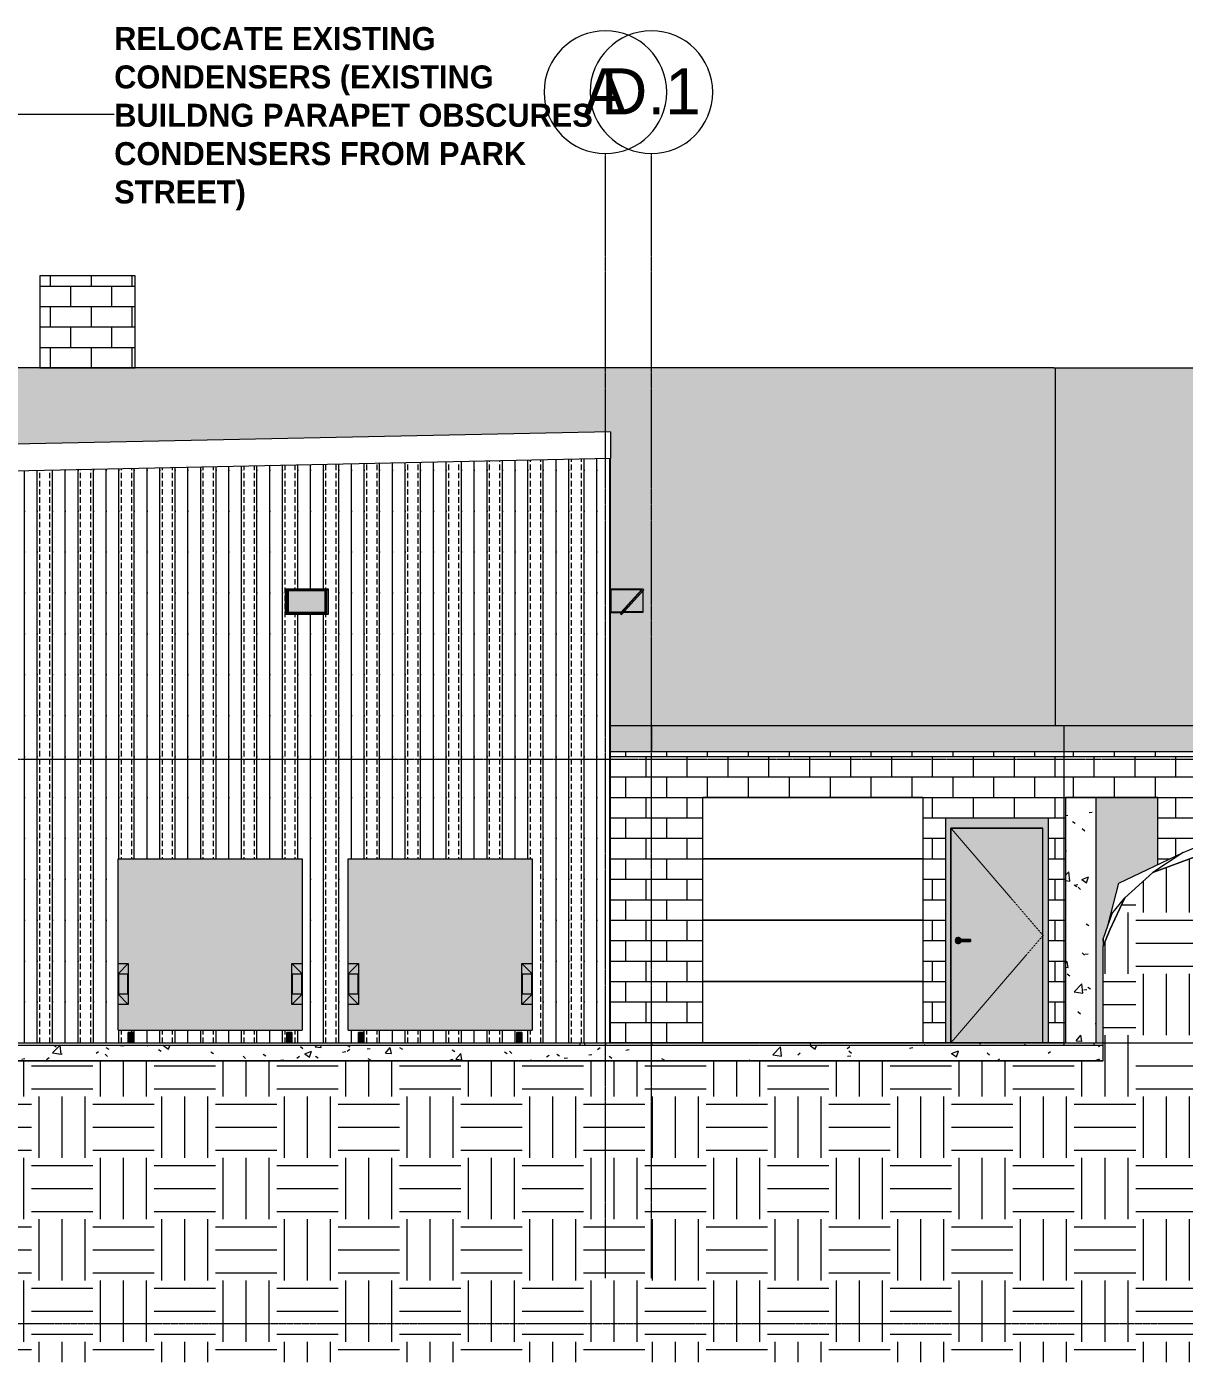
# Model space of a CAD drawing. Header units: inches. Extents: x -12067 to -7981, y -201 to 456.
# Drawn here: x -8880 to -8427, y -125 to 397 of the extents above; entities that cross this region are included whole.
import ezdxf

# ---------------------------------------------------------------- set-up
doc = ezdxf.new("R2010")
doc.units = ezdxf.units.IN
doc.header["$MEASUREMENT"] = 0
for name, pattern in [('Aligning Line 1_8_', [0.25, 0.125, -0.125]), ('Dash 1_16_', [0.125, 0.0625, -0.0625]), ('Grid Line 1_2_', [0.875, 0.5, -0.125, 0.125, -0.125])]:
    doc.linetypes.add(name, pattern=pattern)
for name, color, linetype, lineweight in [('A-DOOR', 31, 'Continuous', 13), ('A-DOOR-FRAM', 31, 'Continuous', 13), ('A-FLOR-LEVL', 51, 'Continuous', 9), ('A-ROOF', 132, 'Continuous', 13), ('A-WALL', 113, 'Continuous', 13), ('A-WALL-PATT', 111, 'Continuous', 13), ('C-BLDG-PADS', 91, 'Continuous', 13), ('C-TOPO', 7, 'Continuous', 9), ('E-LITE-EQPM', 33, 'Continuous', 9), ('G-ANNO-SYMB', 111, 'Aligning Line 1_8_', 9), ('G-ANNO-TEXT', 231, 'Continuous', 9), ('Q-SPCQ', 91, 'Continuous', 9), ('S-FNDN', 32, 'Continuous', 13), ('S-GRID', 1, 'Continuous', 9), ('S-GRID-IDEN', 1, 'Continuous', 9)]:
    doc.layers.add(name, color=color, linetype=linetype, lineweight=lineweight)
doc.styles.add('Arial', font='arial.ttf', dxfattribs={"height": 18})
doc.styles.add('Century Gothic_B', font='', dxfattribs={"height": 9})
doc.styles.get('Century Gothic_B').set_extended_font_data('Century Gothic', bold=True)
pattern_1 = [(50, (-8926.497, 126), (27.5427, -2.4099), [2.88, -31.68]), (355, (-8926.497, 126), (-5.3278, 28.8843), [2.304, -25.344]), (100.451, (-8924.202, 125.8), (22.2153, 26.474), [2.448, -26.924]), (46.184, (-8926.497, 133.68), (40.9819, -6.3564), [4.32, -47.52]), (96.636, (-8923.082, 133.15), (35.8907, 37.4062), [3.671, -40.386]), (351.184, (-8926.497, 133.68), (35.891, 37.4062), [3.456, -38.016]), (21, (-8922.657, 131.76), (22.921, -15.4607), [2.88, -31.68]), (326, (-8922.657, 131.76), (9.3435, 27.8457), [2.304, -25.344]), (71.451, (-8920.747, 130.472), (32.2648, 12.3844), [2.448, -26.924]), (37.5, (-8926.497, 126), (0.46686, 12.7827), [1.267, -23.77, 1.267, -24.461, -25.44]), (37.5, (-8926.497, 126), (0.46686, 12.7827), [-50.765, 1.267, -24.173]), (7.5, (-8926.497, 126), (10.1016, 15.1451), [1.267, -13.402, 1.267, -23.194, -9.696]), (7.5, (-8926.497, 126), (10.1016, 15.1451), [-39.13, 1.267, -8.429]), (327.5, (-8935.06, 126), (20.49916, -0.86578), [1.267, -8.333, 1.267, -28.685, -39.744]), (327.5, (-8935.06, 126), (20.49916, -0.86578), [-39.552, 1.267, -38.477]), (317.5, (-8938.9, 126), (22.3948, 3.8443), [1.267, -11.213, 1.267, -18.624, -28.224]), (317.5, (-8938.9, 126), (22.3948, 3.8443), [-32.371, 1.267, -26.957])]
pattern_2 = [(0, (-8926.497, 126), (24, 24), [24, -24]), (0, (-8926.497, 135), (24, 24), [24, -24]), (0, (-8926.497, 144), (24, 24), [24, -24]), (90, (-8923.497, 147), (-24, 24), [24, -24]), (90, (-8914.497, 147), (-24, 24), [24, -24]), (90, (-8905.497, 147), (-24, 24), [24, -24])]

# ---------------------------------------------------------------- blocks, each defined once
blk = doc.blocks.new('Walls 1 - Walls 1-1277454-BUILDING SECTION - NORTH_SOUTH - LOOKING EAST - _REPAIR GARAGE')
at = {"layer": 'A-ROOF', "lineweight": 9}
for points in [[(-10642.37, 124), (-10642.37, 264), (-10642.99, 264), (-10642.99, 124)], [(-10381.41, 98.4), (-10381.41, 264), (-10642.37, 264), (-10642.37, 124), (-10386.77, 124), (-10386.77, 98.4), (-10382, 98.4)]]:
    blk.add_hatch(color=254, dxfattribs=at).paths.add_polyline_path(points, flags=0)
at = {"layer": 'A-ROOF', "color": 8, "lineweight": 9}
for p, q in [((-10643.01, 264), (-10642.37, 264)), ((-10642.37, 264), (-10381.41, 264)), ((-10642.37, 124), (-10642.37, 264))]:
    blk.add_line(p, q, dxfattribs=at)
blk = doc.blocks.new('Trash_Bin_3753 - 6-Yard Bin-1391954-BUILDING SECTION - NORTH_SOUTH - LOOKING EAST - _REPAIR GARAGE')
at = {"layer": 'Q-SPCQ'}
for points in [[(-10941.02, 5), (-10937.02, 5), (-10937.02, 15), (-10941.02, 15), (-10941.02, 31), (-10937.02, 31), (-10937.02, 72), (-11009.02, 72), (-11009.02, 31), (-11005.02, 31), (-11005.02, 15), (-11009.02, 15), (-11009.02, 5), (-10966.71, 5)], [(-11003.02, 2), (-11003.02, 4), (-11005.02, 4), (-11005.02, 2)], [(-11005.02, 0), (-11003.02, 0), (-11003.02, 2), (-11005.02, 2), (-11005.02, 0.07)], [(-10941.02, 2), (-10941.02, 4), (-10943.02, 4), (-10943.02, 2)], [(-10943.02, 0), (-10941.02, 0), (-10941.02, 2), (-10943.02, 2), (-10943.02, 0.07)]]:
    blk.add_hatch(color=253, dxfattribs=at).paths.add_polyline_path(points, flags=0)
h = blk.add_hatch(color=253, dxfattribs=at)
h.paths.add_polyline_path([(-10940.9, 15), (-10937.02, 15), (-10937.02, 19), (-10941.02, 15)], flags=0)
h.paths.add_polyline_path([(-11005.15, 15), (-11005.02, 15), (-11009.02, 19), (-11009.02, 15)], flags=0)
h.paths.add_polyline_path([(-10937.15, 19.13), (-10937.15, 26.88), (-10940.9, 26.88), (-10940.9, 19.13), (-10938.05, 19.13)], flags=0)
h.paths.add_polyline_path([(-11008.9, 19.13), (-11005.15, 19.13), (-11005.15, 26.88), (-11008.9, 26.88), (-11008.9, 24.01)], flags=0)
h.paths.add_polyline_path([(-11009.02, 27), (-11005.02, 31), (-11009.02, 31)], flags=0)
h.paths.add_polyline_path([(-10937.02, 27), (-10937.02, 31), (-10941.02, 31), (-10937.15, 27.13)], flags=0)
h = blk.add_hatch(color=253, dxfattribs=at)
h.paths.add_polyline_path([(-11005.02, 15), (-11005.02, 31), (-11009.02, 27), (-11009.02, 19), (-11006.06, 16.03)], flags=0)
h.paths.add_polyline_path([(-11008.9, 19.13), (-11008.9, 26.88), (-11005.15, 26.88), (-11005.15, 19.13), (-11006.05, 19.13)], flags=0)
h = blk.add_hatch(color=253, dxfattribs=at)
h.paths.add_polyline_path([(-10941.02, 15), (-10937.02, 19), (-10937.02, 27), (-10941.02, 31), (-10941.02, 16.03)], flags=0)
h.paths.add_polyline_path([(-10940.74, 19.13), (-10940.9, 19.13), (-10940.9, 26.88), (-10937.15, 26.88), (-10937.15, 19.13), (-10938.05, 19.13)], flags=0)
at = {"layer": 'Q-SPCQ', "color": 8}
for p, q in [((-11009.02, 31), (-11009.02, 72)), ((-11009.02, 72), (-10937.02, 72)), ((-10937.02, 72), (-10937.02, 31)), ((-11009.02, 27), (-11009.02, 31)), ((-11009.02, 31), (-11005.02, 31)), ((-11009.02, 27), (-11005.02, 31)), ((-11009.02, 19), (-11009.02, 27)), ((-11005.15, 26.88), (-11008.9, 26.88)), ((-11008.9, 26.88), (-11008.9, 19.13)), ((-11005.15, 19.13), (-11005.15, 26.88)), ((-11005.02, 31), (-11005.02, 15)), ((-10941.02, 15), (-10941.02, 31)), ((-10941.02, 31), (-10937.02, 31)), ((-10941.02, 31), (-10937.02, 27)), ((-10937.15, 26.88), (-10940.9, 26.88)), ((-10940.9, 26.88), (-10940.9, 19.13)), ((-10937.15, 19.13), (-10937.15, 26.88)), ((-10937.02, 31), (-10937.02, 27)), ((-10937.02, 27), (-10937.02, 19)), ((-11009.02, 15), (-11009.02, 19)), ((-11005.02, 15), (-11009.02, 19)), ((-11008.9, 19.13), (-11005.15, 19.13)), ((-10937.02, 19), (-10941.02, 15)), ((-10940.9, 19.13), (-10937.15, 19.13)), ((-10937.02, 19), (-10937.02, 15)), ((-11009.02, 5), (-11009.02, 15)), ((-11005.02, 15), (-11009.02, 15)), ((-10937.02, 15), (-10941.02, 15)), ((-10937.02, 15), (-10937.02, 5)), ((-11009.02, 5), (-10937.02, 5)), ((-11003.02, 4), (-11005.02, 4)), ((-11005.02, 2), (-11005.02, 4)), ((-11005.02, 0), (-11005.02, 2)), ((-11003.02, 4), (-11003.02, 2)), ((-11003.02, 2), (-11003.02, 0)), ((-10941.02, 4), (-10943.02, 4)), ((-10943.02, 2), (-10943.02, 4)), ((-10943.02, 0), (-10943.02, 2)), ((-10941.02, 4), (-10941.02, 2)), ((-10941.02, 2), (-10941.02, 0)), ((-11005.02, 0), (-11003.02, 0)), ((-10943.02, 0), (-10941.02, 0))]:
    blk.add_line(p, q, dxfattribs=at)
blk = doc.blocks.new('Pathway_Cooper_Streetworks_WKP_Pak_Glass - Pathway_Cooper_Streetworks_WKP_Pak_Glass-V11-BUILDING SECTION - NORTH_SOUTH - LOOKING EAST - _REPAIR GARAGE')
at = {"layer": 'E-LITE-EQPM'}
for color, points in [(10, [(-10940.74, 177.24), (-10926.83, 177.24), (-10926.83, 177.56), (-10943.58, 177.56), (-10943.58, 177.24), (-10942.58, 177.24)]), (10, [(-10943.08, 167.9), (-10942.88, 168.21), (-10942.88, 176.87), (-10943.08, 176.87), (-10943.08, 168.21)]), (8, [(-10927.83, 168.44), (-10927.83, 176.83), (-10942.58, 176.83), (-10942.58, 168.44), (-10940.74, 168.44)]), (8, [(-10927.83, 176.83), (-10927.83, 176.87), (-10927.97, 176.83)]), (10, [(-10927.33, 167.9), (-10927.33, 176.87), (-10927.54, 176.87), (-10927.54, 168.21), (-10927.43, 168.05)]), (10, [(-10942.88, 167.9), (-10927.33, 167.9), (-10927.54, 168.21), (-10942.88, 168.21), (-10943.08, 167.9)]), (10, [(-10940.74, 168.34), (-10927.54, 168.34), (-10927.54, 168.44), (-10942.88, 168.44), (-10942.88, 168.34), (-10942.58, 168.34)]), (10, [(-10927.54, 168.28), (-10927.54, 168.34), (-10942.88, 168.34), (-10942.88, 168.28), (-10927.83, 168.28)]), (10, [(-10942.88, 168.21), (-10927.54, 168.21), (-10927.54, 168.28), (-10942.88, 168.28)])]:
    blk.add_hatch(color=color, dxfattribs=at).paths.add_polyline_path(points, flags=0)
h = blk.add_hatch(color=10, dxfattribs=at)
h.paths.add_polyline_path([(-10943.08, 167.52), (-10926.83, 167.52), (-10926.83, 177.24), (-10943.58, 177.24), (-10943.58, 167.52)], flags=0)
h.paths.add_polyline_path([(-10940.74, 167.9), (-10943.08, 167.9), (-10943.08, 176.87), (-10927.33, 176.87), (-10927.33, 167.9), (-10927.83, 167.9)], flags=0)
h = blk.add_hatch(color=10, dxfattribs=at)
h.paths.add_polyline_path([(-10942.88, 168.44), (-10942.58, 168.44), (-10942.58, 176.87), (-10942.88, 176.83), (-10942.88, 176.72)], flags=0)
h.paths.add_polyline_path([(-10927.54, 168.44), (-10927.54, 176.87), (-10927.83, 176.83), (-10927.83, 168.44)], flags=0)
at = {"layer": 'E-LITE-EQPM', "color": 8}
for p, q in [((-10943.58, 177.56), (-10926.83, 177.56)), ((-10943.58, 177.24), (-10943.58, 177.56)), ((-10943.58, 177.24), (-10926.83, 177.24)), ((-10943.58, 167.52), (-10943.58, 177.24)), ((-10943.08, 176.87), (-10943.08, 167.9)), ((-10943.08, 176.87), (-10927.33, 176.87)), ((-10942.88, 176.87), (-10942.88, 168.21)), ((-10942.58, 168.44), (-10942.58, 176.83)), ((-10942.45, 176.83), (-10942.58, 176.83)), ((-10942.58, 168.44), (-10942.58, 176.83)), ((-10927.83, 176.83), (-10942.58, 176.83)), ((-10942.45, 176.83), (-10942.45, 168.44)), ((-10927.97, 168.44), (-10927.97, 176.83)), ((-10927.83, 176.83), (-10927.97, 176.83)), ((-10927.83, 176.83), (-10927.83, 168.44)), ((-10927.83, 176.83), (-10927.83, 168.44)), ((-10927.54, 168.21), (-10927.54, 176.87)), ((-10927.33, 167.9), (-10927.33, 176.87)), ((-10926.83, 177.56), (-10926.83, 177.24)), ((-10926.83, 177.24), (-10926.83, 167.52)), ((-10926.83, 167.52), (-10943.58, 167.52)), ((-10943.08, 167.9), (-10942.88, 168.21)), ((-10943.08, 167.9), (-10927.33, 167.9)), ((-10942.88, 168.44), (-10942.58, 168.44)), ((-10927.54, 168.34), (-10942.88, 168.34)), ((-10927.54, 168.34), (-10942.88, 168.34)), ((-10927.54, 168.28), (-10942.88, 168.28)), ((-10942.88, 168.21), (-10927.54, 168.21)), ((-10942.58, 168.44), (-10942.45, 168.44)), ((-10942.58, 168.44), (-10927.83, 168.44)), ((-10927.97, 168.44), (-10927.83, 168.44)), ((-10927.83, 168.44), (-10927.54, 168.44)), ((-10927.33, 167.9), (-10927.54, 168.21))]:
    blk.add_line(p, q, dxfattribs=at)
blk = doc.blocks.new('Pathway_Cooper_Streetworks_WKP_Pak_Glass - Pathway_Cooper_Streetworks_WKP_Pak_Glass-V12-BUILDING SECTION - NORTH_SOUTH - LOOKING EAST - _REPAIR GARAGE')
at = {"layer": 'E-LITE-EQPM'}
for color, points in [(10, [(-10816.4, 168.34), (-10812.26, 168.34), (-10812.16, 168.44), (-10816.29, 168.44), (-10816.29, 177.36), (-10804.13, 177.36), (-10804.04, 177.46), (-10816.4, 177.46), (-10816.4, 168.44)]), (10, [(-10812.16, 168.44), (-10804.13, 177.36), (-10816.29, 177.36), (-10816.29, 168.44), (-10812.3, 168.44)]), (10, [(-10812.1, 167.52), (-10803.35, 177.24), (-10803.71, 177.56), (-10812.46, 167.85)]), (10, [(-10812.17, 168.17), (-10804, 177.24), (-10804.13, 177.36), (-10812.3, 168.29)]), (8, [(-10803.65, 168.44), (-10803.65, 176.83), (-10803.7, 176.85), (-10811.28, 168.44), (-10804, 168.44)])]:
    blk.add_hatch(color=color, dxfattribs=at).paths.add_polyline_path(points, flags=0)
at = {"layer": 'E-LITE-EQPM', "color": 8}
for p, q in [((-10804.04, 177.46), (-10816.4, 177.46)), ((-10816.29, 177.36), (-10816.29, 168.44)), ((-10804.13, 177.36), (-10816.29, 177.36)), ((-10816.29, 168.44), (-10816.29, 177.36)), ((-10816.29, 177.36), (-10804.13, 177.36)), ((-10803.71, 177.56), (-10812.46, 167.85)), ((-10804.13, 177.36), (-10812.3, 168.29)), ((-10812.1, 167.52), (-10803.35, 177.24)), ((-10804.13, 177.36), (-10804.04, 177.46)), ((-10804, 177.24), (-10804.13, 177.36)), ((-10803.75, 176.8), (-10803.75, 168.54)), ((-10803.35, 177.24), (-10803.71, 177.56)), ((-10803.65, 176.83), (-10803.7, 176.85)), ((-10803.65, 176.83), (-10803.7, 176.85)), ((-10803.65, 168.44), (-10803.65, 176.83)), ((-10803.65, 168.44), (-10803.65, 176.83)), ((-10816.4, 168.34), (-10812.26, 168.34)), ((-10816.29, 168.44), (-10812.16, 168.44)), ((-10812.16, 168.44), (-10816.29, 168.44)), ((-10812.46, 167.85), (-10812.1, 167.52)), ((-10812.3, 168.29), (-10812.17, 168.17)), ((-10811.28, 168.44), (-10803.65, 168.44)), ((-10811.28, 168.44), (-10803.65, 168.44)), ((-10803.75, 168.54), (-10811.19, 168.54))]:
    blk.add_line(p, q, dxfattribs=at)
blk = doc.blocks.new('Door-Passage-Single-Flush1 - 36_ x 84_-1621608-BUILDING SECTION - NORTH_SOUTH - LOOKING EAST - _REPAIR GARAGE')
at = {"layer": 'A-DOOR', "lineweight": 9}
h = blk.add_hatch(color=33, dxfattribs=at)
h.paths.add_polyline_path([(-10683.21, 0), (-10647.21, 0), (-10647.21, 84), (-10683.21, 84), (-10683.21, 38.86)], flags=0)
h.paths.add_polyline_path([(-10680.35, 38.82), (-10680.66, 38.86), (-10680.94, 38.98), (-10681.19, 39.16), (-10681.38, 39.41), (-10681.49, 39.69), (-10681.53, 40), (-10681.49, 40.31), (-10681.38, 40.59), (-10681.11, 40.89), (-10680.94, 41.02), (-10680.66, 41.14), (-10680.35, 41.18), (-10680.05, 41.14), (-10679.76, 41.02), (-10679.42, 40.7), (-10679.33, 40.59), (-10679.21, 40.39), (-10675.53, 40.38), (-10675.53, 39.61), (-10679.25, 39.61), (-10679.33, 39.41), (-10679.52, 39.16), (-10679.76, 38.98), (-10680.05, 38.86)], flags=0)
h = blk.add_hatch(color=10, dxfattribs=at)
h.paths.add_polyline_path([(-10679.66, 39.61), (-10679.7, 39.66), (-10679.68, 39.62)], flags=0)
h.paths.add_polyline_path([(-10680.35, 38.82), (-10680.05, 38.86), (-10679.76, 38.98), (-10679.52, 39.16), (-10679.33, 39.41), (-10679.28, 39.61), (-10679.74, 39.62), (-10680, 39.62), (-10680.36, 39.64), (-10680.55, 39.74), (-10680.6, 39.8), (-10680.6, 40.2), (-10680.43, 40.35), (-10680.24, 40.39), (-10679.91, 40.35), (-10679.47, 40.39), (-10679.25, 40.39), (-10679.42, 40.7), (-10679.52, 40.84), (-10679.76, 41.02), (-10680.05, 41.14), (-10680.35, 41.18), (-10680.66, 41.14), (-10680.94, 41.02), (-10681.19, 40.84), (-10681.38, 40.59), (-10681.49, 40.31), (-10681.53, 40), (-10681.49, 39.69), (-10681.38, 39.41), (-10681.11, 39.11), (-10680.94, 38.98), (-10680.66, 38.86)], flags=0)
h.paths.add_polyline_path([(-10679.66, 39.8), (-10679.7, 40.07), (-10679.73, 40), (-10679.69, 39.9)], flags=0)
h = blk.add_hatch(color=10, dxfattribs=at)
h.paths.add_polyline_path([(-10680.61, 40), (-10680.03, 40.01), (-10679.74, 40.38), (-10680, 40.38), (-10680.36, 40.36), (-10680.55, 40.26), (-10680.6, 40.16), (-10680.61, 40.07)], flags=0)
h.paths.add_polyline_path([(-10679.73, 40), (-10679.66, 40.34), (-10679.7, 40.34), (-10680.04, 40), (-10679.79, 40)], flags=0)
h = blk.add_hatch(color=10, dxfattribs=at)
h.paths.add_polyline_path([(-10680.04, 40), (-10679.66, 39.66), (-10679.69, 39.9), (-10679.73, 40), (-10679.94, 40)], flags=0)
h.paths.add_polyline_path([(-10679.66, 39.61), (-10680.04, 40), (-10680.61, 40), (-10680.55, 39.74), (-10680.43, 39.65), (-10680.25, 39.61), (-10679.91, 39.65), (-10679.74, 39.62)], flags=0)
for points in [[(-10675.53, 40), (-10675.53, 40.39), (-10679.66, 40.38), (-10679.66, 40), (-10677.87, 40)], [(-10678.75, 39.61), (-10675.53, 39.62), (-10675.53, 40), (-10679.66, 40), (-10679.66, 39.61), (-10679.01, 39.61)]]:
    blk.add_hatch(color=10, dxfattribs=at).paths.add_polyline_path(points, flags=0)
at = {"layer": 'A-DOOR-FRAM', "lineweight": 9}
blk.add_hatch(color=254, dxfattribs=at).paths.add_polyline_path([(-10683.21, 0), (-10683.21, 84), (-10647.21, 84), (-10647.21, 0), (-10645.21, 0), (-10645.21, 88), (-10685.21, 88), (-10685.21, 0)], flags=0)
at = {"layer": 'A-DOOR', "color": 8, "linetype": 'Dash 1_16_', "lineweight": 9}
for p, q in [((-10683.21, 84), (-10647.21, 42)), ((-10647.21, 42), (-10683.21, 0))]:
    blk.add_line(p, q, dxfattribs=at)
at = {"layer": 'A-DOOR', "color": 8, "lineweight": 9}
for p, q in [((-10683.21, 84), (-10683.21, 0)), ((-10647.21, 84), (-10683.21, 84)), ((-10647.21, 0), (-10647.21, 84)), ((-10675.53, 40.39), (-10679.66, 40.39)), ((-10679.66, 39.61), (-10675.53, 39.61)), ((-10675.53, 40.39), (-10675.53, 40)), ((-10675.53, 40), (-10675.53, 39.61))]:
    blk.add_line(p, q, dxfattribs=at)
at = {"layer": 'A-DOOR', "color": 8, "lineweight": 9, "flags": 128}
for points in [[(-10679.66, 40.39), (-10679.69, 40.39), (-10679.71, 40.39), (-10679.73, 40.39), (-10679.76, 40.39), (-10679.78, 40.39), (-10679.8, 40.39), (-10679.83, 40.39), (-10679.85, 40.39), (-10679.87, 40.39), (-10679.89, 40.39), (-10679.92, 40.39), (-10679.94, 40.39), (-10679.96, 40.39), (-10679.98, 40.39), (-10680, 40.39), (-10680.02, 40.39), (-10680.04, 40.39), (-10680.05, 40.39), (-10680.07, 40.39), (-10680.09, 40.39), (-10680.1, 40.39), (-10680.12, 40.39), (-10680.13, 40.39), (-10680.15, 40.39), (-10680.16, 40.39), (-10680.17, 40.39), (-10680.19, 40.39), (-10680.2, 40.39), (-10680.21, 40.39), (-10680.21, 40.39), (-10680.22, 40.39), (-10680.23, 40.39), (-10680.24, 40.39), (-10680.24, 40.39), (-10680.25, 40.39), (-10680.25, 40.39), (-10680.25, 40.39), (-10680.25, 40.39), (-10680.25, 40.39)], [(-10680.25, 39.61), (-10680.25, 39.61), (-10680.25, 39.61), (-10680.25, 39.61), (-10680.25, 39.61), (-10680.24, 39.61), (-10680.24, 39.61), (-10680.23, 39.61), (-10680.22, 39.61), (-10680.22, 39.61), (-10680.21, 39.61), (-10680.2, 39.61), (-10680.19, 39.61), (-10680.18, 39.61), (-10680.16, 39.61), (-10680.15, 39.61), (-10680.14, 39.61), (-10680.12, 39.61), (-10680.11, 39.61), (-10680.09, 39.61), (-10680.08, 39.61), (-10680.06, 39.61), (-10680.04, 39.61), (-10680.02, 39.61), (-10680, 39.61), (-10679.98, 39.61), (-10679.96, 39.61), (-10679.94, 39.61), (-10679.92, 39.61), (-10679.9, 39.61), (-10679.88, 39.61), (-10679.86, 39.61), (-10679.83, 39.61), (-10679.81, 39.61), (-10679.79, 39.61), (-10679.76, 39.61), (-10679.74, 39.61), (-10679.72, 39.61), (-10679.69, 39.61), (-10679.67, 39.61), (-10679.66, 39.61)]]:
    blk.add_lwpolyline(points, dxfattribs=at)
at = {"layer": 'A-DOOR', "color": 8, "lineweight": 9}
for centre, radius, start, end in [((-10680.35, 40), 1.18, 19.6343, 180), ((-10680.35, 40), 1.18, 180, 340.4367), ((-10680.25, 40), 0.394, 150, 180), ((-10680.25, 40), 0.394, 180, 210), ((-10680.25, 40), 0.394, 90, 105), ((-10680.25, 40), 0.394, 255, 270)]:
    blk.add_arc(centre, radius, start, end, dxfattribs=at)
at = {"layer": 'A-DOOR-FRAM', "color": 8, "lineweight": 9}
for p, q in [((-10683.21, 0), (-10683.21, 84)), ((-10683.21, 84), (-10647.21, 84)), ((-10647.21, 0), (-10647.21, 84))]:
    blk.add_line(p, q, dxfattribs=at)
blk = doc.blocks.new('Door-Sectional_DesignersChoice_Amarr - 7_x8_-1621606-BUILDING SECTION - NORTH_SOUTH - LOOKING EAST - _REPAIR GARAGE')
at = {"layer": 'A-DOOR', "color": 8, "lineweight": 9}
for p, q in [((-10694.21, 95.94), (-10780.21, 95.94)), ((-10780.21, 72), (-10694.21, 72)), ((-10694.21, 71.94), (-10780.21, 71.94)), ((-10780.21, 48), (-10694.21, 48)), ((-10694.21, 47.94), (-10780.21, 47.94)), ((-10780.21, 24), (-10694.21, 24)), ((-10694.21, 23.94), (-10780.21, 23.94))]:
    blk.add_line(p, q, dxfattribs=at)
blk = doc.blocks.new('Grid - Grid Head - Circle-50561-BUILDING SECTION - NORTH_SOUTH - LOOKING EAST - _REPAIR GARAGE')
at = {"layer": 'S-GRID-IDEN'}
for start, end in [(360, 180), (180, 360)]:
    blk.add_arc((-10800.4, 371.84), 24, start, end, dxfattribs=at)

msp = doc.modelspace()

# ---------------------------------------------------------------- hatches: boundary and pattern name
at = {"layer": 'A-ROOF'}
for color, points in [(252, [(-8635.92652, 114), (-8635.92652, 124), (-8651.92652, 124), (-8651.92652, 114)]), (255, [(-8635.92652, 114), (-8474.55152, 114), (-8474.55152, 124), (-8635.92652, 124)])]:
    msp.add_hatch(color=color, dxfattribs=at).paths.add_polyline_path(points, flags=0)
at = {"layer": 'A-ROOF', "lineweight": 9}
msp.add_hatch(color=254, dxfattribs=at).paths.add_polyline_path([(-8474.55152, 114), (-8222.30152, 114), (-8222.30152, 124), (-8474.55152, 124)], flags=0)
at = {"layer": 'A-WALL-PATT', "lineweight": 9}
h = msp.add_hatch(dxfattribs=at)
h.set_pattern_fill('FP_4', color=9, style=0, pattern_type=2)
h.set_pattern_definition([(0, (-8878.997, 0), (0, 8), []), (90, (-8878.997, 0), (-8, 8), [8, -8])])
h.paths.add_polyline_path([(-8837.93431, 264), (-8837.93431, 300), (-8875.18431, 300), (-8875.18431, 264)], flags=0)
h = msp.add_hatch(dxfattribs=at)
h.set_pattern_fill('FP_9', color=9, style=0, pattern_type=2)
h.set_pattern_definition([(0, (-9625.676, 0), (0, 8), []), (90, (-9625.676, 0), (-8, 8), [8, -8])])
h.paths.add_polyline_path([(-9610.91676, 0), (-9610.91676, 16), (-9614.44987, 16), (-9614.44987, 0)], flags=0)
h.paths.add_polyline_path([(-9610.91676, 17.5), (-9610.91676, 39.6063), (-9612.14787, 39.63736), (-9612.29756, 39.7422), (-9612.34433, 39.80315), (-9612.34433, 40.19685), (-9612.17514, 40.35134), (-9612.00024, 40.37692), (-9611.78832, 40.38772), (-9610.91676, 40.3937), (-9610.91676, 40.5), (-9614.44987, 40.5), (-9614.44987, 17.5), (-9613.57217, 17.5)], flags=0)
h.paths.add_polyline_path([(-9611.99346, 39.68108), (-9612.01301, 39.72161), (-9611.99448, 39.68286)], flags=0)
h.paths.add_polyline_path([(-9611.41282, 39.80315), (-9611.44384, 40.0994), (-9611.4738, 39.99474), (-9611.44304, 39.8981)], flags=0)
h.paths.add_polyline_path([(-9614.44987, 42), (-9610.91676, 42), (-9610.91676, 90), (-9614.44987, 90), (-9614.44987, 44.22658)], flags=0)
h.paths.add_polyline_path([(-9618.44018, 98), (-9618.19987, 98), (-9618.19987, 103), (-9619.69987, 103), (-9619.69987, 98)], flags=0)
h.paths.add_polyline_path([(-9625.67652, 98), (-9621.19987, 98), (-9621.19987, 103), (-9625.67652, 103), (-9625.67652, 99.24648)], flags=0)
h.paths.add_polyline_path([(-9616.44987, 98), (-9616.44987, 102), (-9611.17652, 102), (-9611.17652, 103), (-9616.69987, 103), (-9616.69987, 98)], flags=0)
h.paths.add_polyline_path([(-9611.17652, 104), (-9611.17652, 108), (-9616.69987, 108), (-9616.69987, 104), (-9613.57217, 104)], flags=0)
h.paths.add_polyline_path([(-9619.69987, 104), (-9618.19987, 104), (-9618.19987, 108), (-9619.69987, 108), (-9619.69987, 104.1367)], flags=0)
h.paths.add_polyline_path([(-9625.05071, 104), (-9621.19987, 104), (-9621.19987, 108), (-9625.67652, 108), (-9625.67652, 104)], flags=0)
h.paths.add_polyline_path([(-9625.67652, 109), (-9621.19987, 109), (-9621.19987, 113), (-9625.67652, 113), (-9625.67652, 111.18495)], flags=0)
h.paths.add_polyline_path([(-9618.44018, 109), (-9618.19987, 109), (-9618.19987, 113), (-9619.69987, 113), (-9619.69987, 109)], flags=0)
h.paths.add_polyline_path([(-9616.69987, 109), (-9611.17652, 109), (-9611.17652, 113), (-9616.69987, 113), (-9616.69987, 111.18495)], flags=0)
h.paths.add_polyline_path([(-9618.19987, 114), (-9618.19987, 118), (-9619.69987, 118), (-9619.69987, 114)], flags=0)
h.paths.add_polyline_path([(-9613.57217, 114), (-9611.17652, 114), (-9611.17652, 118), (-9616.69987, 118), (-9616.69987, 114)], flags=0)
h.paths.add_polyline_path([(-9623.73418, 114), (-9621.19987, 114), (-9621.19987, 118), (-9625.67652, 118), (-9625.67652, 114)], flags=0)
h.paths.add_polyline_path([(-9616.69987, 119), (-9611.17652, 119), (-9611.17652, 123), (-9616.69987, 123), (-9616.69987, 121.75733)], flags=0)
h.paths.add_polyline_path([(-9619.69987, 119), (-9618.19987, 119), (-9618.19987, 123), (-9619.69987, 123), (-9619.69987, 121.75733)], flags=0)
h.paths.add_polyline_path([(-9623.07592, 119), (-9621.19987, 119), (-9621.19987, 123), (-9625.67652, 123), (-9625.67652, 119)], flags=0)
h.paths.add_polyline_path([(-9614.58035, 124), (-9611.17652, 124), (-9611.17652, 128), (-9616.69987, 128), (-9616.69987, 124)], flags=0)
h.paths.add_polyline_path([(-9618.19987, 124), (-9618.19987, 128), (-9619.69987, 128), (-9619.69987, 124)], flags=0)
h.paths.add_polyline_path([(-9625.67652, 124), (-9621.19987, 124), (-9621.19987, 128), (-9625.67652, 128), (-9625.67652, 125.28145)], flags=0)
h.paths.add_polyline_path([(-8651.92652, 124), (-8478.52553, 124), (-8478.53898, 264), (-8905.67652, 264), (-8905.67652, 242.58785), (-8904.67652, 242.56869), (-8904.67652, 241.46285), (-8905.67652, 241.46285), (-8905.67652, 240.03459), (-8904.67652, 240.01586), (-8904.67652, 239.67237), (-8905.67652, 239.67237), (-8905.67652, 237.63489), (-8903.67652, 237.63489), (-8903.67652, 233.77322), (-8651.92652, 239.01801), (-8651.92652, 177.46189), (-8639.57045, 177.46189), (-8639.6619, 177.35563), (-8639.53553, 177.24185), (-8639.24609, 177.5633), (-8638.88452, 177.23774), (-8639.21908, 176.84679), (-8639.17652, 176.82784), (-8639.21908, 168.43845), (-8646.80744, 168.43845), (-8647.63093, 167.52387), (-8647.9925, 167.84943), (-8647.70306, 168.17088), (-8647.83176, 168.28677), (-8647.83176, 168.33689), (-8651.92652, 168.33689), (-8651.92652, 156.99858)], flags=0)
h.paths.add_polyline_path([(-9618.19987, 129), (-9618.19987, 132.5), (-9619.69987, 132.5), (-9619.69987, 129)], flags=0)
h.paths.add_polyline_path([(-9624.64828, 129), (-9621.19987, 129), (-9621.19987, 132.5), (-9625.67652, 132.5), (-9625.67652, 129)], flags=0)
h.paths.add_polyline_path([(-9616.69987, 129), (-9611.17652, 129), (-9611.17652, 133), (-9612.97523, 133), (-9613.027, 132.875), (-9613.14619, 132.71967), (-9613.30152, 132.60048), (-9613.57217, 132.51374), (-9613.87064, 132.5), (-9616.69987, 132.5), (-9616.69987, 132.3297)], flags=0)
h.paths.add_polyline_path([(-9619.91954, 134), (-9618.19987, 134), (-9618.19987, 138.5), (-9625.67652, 138.5), (-9625.67652, 134), (-9620.06285, 134)], flags=0)
h.paths.add_polyline_path([(-9613.57217, 134), (-9611.17652, 134), (-9611.17652, 138.5), (-9616.69987, 138.46346), (-9616.69987, 134), (-9613.67652, 134)], flags=0)
h.paths.add_polyline_path([(-9617.44987, 140), (-9610.91676, 140.03163), (-9610.91676, 168.33689), (-9615.05664, 168.33689), (-9615.01152, 168.28677), (-9615.14022, 168.17088), (-9614.85078, 167.84943), (-9615.21235, 167.52387), (-9616.03584, 168.43845), (-9623.66676, 168.43845), (-9623.62419, 176.84679), (-9623.62978, 176.87237), (-9623.95876, 177.23774), (-9623.59719, 177.5633), (-9623.30775, 177.24185), (-9623.18138, 177.36032), (-9623.27283, 177.46189), (-9610.91676, 177.46189), (-9610.91676, 219.03905), (-9342.30152, 224.6352), (-9342.30152, 264), (-9625.67652, 264), (-9625.67652, 140), (-9618.09939, 140.00336), (-9617.9802, 140.07747), (-9617.82487, 140.10216), (-9617.59992, 140.05854)], flags=0)
h.paths.add_polyline_path([(-9294.42652, 225.63259), (-9256.99295, 226.41246), (-9256.99295, 230.95696), (-9254.99295, 230.95696), (-9254.99295, 260.36696), (-9252.00561, 260.36696), (-9252.00561, 260.72696), (-9216.19904, 260.72696), (-9216.19904, 260.36696), (-9213.2117, 260.36696), (-9213.2117, 235.90993), (-9212.2117, 235.89076), (-9212.2117, 234.78493), (-9213.2117, 234.78493), (-9213.2117, 233.35667), (-9212.2117, 233.33794), (-9212.2117, 232.99445), (-9213.2117, 232.99445), (-9213.2117, 230.95696), (-9211.2117, 230.95696), (-9211.2117, 227.36623), (-9103.2117, 229.61623), (-9103.2117, 233.92065), (-9101.2117, 233.92065), (-9101.2117, 263.33065), (-9098.22436, 263.33065), (-9098.22436, 263.69065), (-9062.41779, 263.69065), (-9062.41779, 263.33065), (-9059.43045, 263.33065), (-9059.43045, 238.87362), (-9058.43045, 238.85446), (-9058.43045, 237.74862), (-9059.43045, 237.74862), (-9059.43045, 236.32036), (-9058.43045, 236.30163), (-9058.43045, 235.95814), (-9059.43045, 235.95814), (-9059.43045, 233.92065), (-9057.43045, 233.92065), (-9057.43045, 230.57001), (-8938.63645, 233.04489), (-8949.45777, 233.04489), (-8949.45777, 237.63489), (-8947.45777, 237.63489), (-8947.45777, 264), (-9294.42652, 264), (-9294.42652, 227.48108)], flags=0)
h = msp.add_hatch(dxfattribs=at)
h.set_pattern_fill('FP_19', color=9, style=0, pattern_type=2)
h.set_pattern_definition([(90, (-8646.239, 0), (-16, 1e-15), [16, 0, 0, 0]), (90, (-8652.239, 0), (-16, 1e-15), [16, 0, 0, 0]), (90, (-8651.239, 0), (-16, 1e-15), [2.143, -13.857]), (90, (-8657.239, 0), (-16, 1e-15), [16, 0, 0, 0]), (90, (-8651.239, 3.214), (-16, 1e-15), [2.143, -13.857]), (90, (-8651.239, 6.429), (-16, 1e-15), [2.143, -13.857]), (90, (-8651.239, 9.643), (-16, 1e-15), [2.143, -13.857]), (90, (-8651.239, 12.857), (-16, 1e-15), [2.143, -13.857]), (90, (-8647.239, 0), (-16, 1e-15), [2.143, -13.857]), (90, (-8647.239, 3.214), (-16, 1e-15), [2.143, -13.857]), (90, (-8647.239, 6.429), (-16, 1e-15), [2.143, -13.857]), (90, (-8647.239, 9.643), (-16, 1e-15), [2.143, -13.857]), (90, (-8647.239, 12.857), (-16, 1e-15), [2.143, -13.857])])
h.paths.add_polyline_path([(-8907.92652, 0), (-8840.55302, 0), (-8840.55302, 4), (-8838.55302, 4), (-8838.55302, 0), (-8778.55302, 0), (-8778.55302, 4), (-8776.55302, 4), (-8776.55302, 0), (-8750.55302, 0), (-8750.55302, 4), (-8748.55302, 4), (-8748.55302, 0), (-8688.55302, 0), (-8688.55302, 4), (-8686.55302, 4), (-8686.55302, 0), (-8651.92652, 0), (-8651.92652, 228.51573), (-8907.92652, 223.15115), (-8907.92652, 34.00943)], flags=0)
h.paths.add_polyline_path([(-8682.55302, 5), (-8754.55302, 5), (-8754.55302, 72), (-8682.55302, 72), (-8682.55302, 15)], flags=0)
h.paths.add_polyline_path([(-8828.19898, 5), (-8844.55302, 5), (-8844.55302, 72), (-8772.55302, 72), (-8772.55302, 5), (-8802.23623, 5)], flags=0)
h.paths.add_polyline_path([(-8778.61402, 167.52387), (-8779.11402, 167.52387), (-8779.11402, 177.5633), (-8762.36402, 177.5633), (-8762.36402, 167.52387), (-8778.11402, 167.52387)], flags=0)
h = msp.add_hatch(dxfattribs=at)
h.set_pattern_fill('FP_24', color=9, style=0, pattern_type=2)
h.set_pattern_definition([(0, (-8653.926, 0), (0, 8), []), (90, (-8653.926, 0), (-8, 8), [8, -8])])
h.paths.add_polyline_path([(-8661.92652, -1), (-8653.92652, -1), (-8653.92652, 0), (-8663.92652, 0), (-8663.92652, -1)], flags=0)
h.paths.add_polyline_path([(-9225.29176, 0), (-8918.05152, 0), (-8918.05152, 208.64887), (-9005.80838, 208.92179), (-9005.82771, 209.04016), (-9273.94504, 203.45439), (-9274.19707, 215.55176), (-9282.5471, 215.33865), (-9274.44605, 215.33865), (-9274.44605, 0), (-9265.29176, 0), (-9265.29176, 84), (-9225.29176, 84), (-9225.29176, 16.03358)], flags=0)
h = msp.add_hatch(dxfattribs=at)
h.set_pattern_fill('FP_22', color=9, style=0, pattern_type=2)
h.set_pattern_definition([(0, (-8661.926, 0), (0, 8), []), (90, (-8661.926, 0), (-8, 8), [8, -8])])
h.paths.add_polyline_path([(-8651.92652, 0), (-8615.73902, 0), (-8615.73902, 96), (-8529.73902, 96), (-8529.73902, 0), (-8520.73902, 0), (-8520.73902, 88), (-8480.73902, 88), (-8480.73902, 0), (-8474.55152, 0), (-8474.55152, 114), (-8651.92652, 114), (-8651.92652, 20.78484)], flags=0)
h = msp.add_hatch(dxfattribs=at)
h.set_pattern_fill('FP_13', color=9, style=0, pattern_type=2)
h.set_pattern_definition([(0, (-8470.739, 0), (0, 8), []), (90, (-8470.739, 0), (-8, 8), [8, -8])])
h.paths.add_polyline_path([(-8473.93065, -1), (-8459.1288, -1), (-8459.1288, 0), (-8473.9335, 0), (-8473.93065, 96), (-8437.84873, 96), (-8437.84873, 69.66784), (-8427.91297, 74.40127), (-8400.29334, 86.40127), (-8371.59852, 98.40127), (-8222.30152, 98.40127), (-8222.30152, 114), (-8474.55152, 114), (-8474.55152, -1), (-8473.9335, -1)], flags=0)
h.paths.add_polyline_path([(-8266.65568, 73.41023), (-8266.66956, 73.41718), (-8266.66956, 73.41065)], flags=0)
h = msp.add_hatch(dxfattribs=at)
h.set_pattern_fill('FP_18', color=8, style=0, pattern_type=2)
h.set_pattern_definition(pattern_1)
h.paths.add_polyline_path([(-8461.9335, 0), (-8461.9335, 96), (-8473.9335, 96), (-8473.9335, 0), (-8464.72048, 0)], flags=0)
h = msp.add_hatch(dxfattribs=at)
h.set_pattern_fill('FP_14', color=9, style=0, pattern_type=2)
h.set_pattern_definition([(0, (-8926.497, 126), (30.72, 7.68), [1.267, -21.773, 1.267, -21.773, -122.88]), (0, (-8926.497, 126), (30.72, 7.68), [-46.08, 1.267, -44.813, 1.267, -21.773, -53.76]), (0, (-8926.497, 126), (30.72, 7.68), [-115.2, 1.267, -14.093, 1.267, -37.133]), (120, (-8914.977, 129.84), (-22.01108, 22.7643), [1.267, -21.773, 1.267, -21.773, -122.88]), (120, (-8914.977, 129.84), (-22.01108, 22.7643), [-46.08, 1.267, -44.813, 1.267, -21.773, -53.76]), (120, (-8914.977, 129.84), (-22.01108, 22.7643), [-115.2, 1.267, -14.093, 1.267, -37.133]), (240, (-8911.137, 145.2), (-8.70892, -30.4443), [1.267, -21.773, 1.267, -21.773, -122.88]), (240, (-8911.137, 145.2), (-8.70892, -30.4443), [-46.08, 1.267, -44.813, 1.267, -21.773, -53.76]), (240, (-8911.137, 145.2), (-8.70892, -30.4443), [-115.2, 1.267, -14.093, 1.267, -37.133])])
h.paths.add_polyline_path([(-8653.92652, -1), (-8474.55152, -1), (-8474.55152, 0), (-8653.92652, 0)], flags=0)
at = {"layer": 'C-BLDG-PADS', "lineweight": 9}
h = msp.add_hatch(dxfattribs=at)
h.set_pattern_fill('FP_18', style=0, pattern_type=2)
h.set_pattern_definition(pattern_1)
h.paths.add_polyline_path([(-8909.42652, -7), (-8459.1288, -7), (-8459.1288, -1), (-8909.42652, -1), (-8909.42652, -6)], flags=0)
at = {"layer": 'C-TOPO'}
h = msp.add_hatch(dxfattribs=at)
h.set_pattern_fill('FP_20', color=8, style=0, pattern_type=2)
h.set_pattern_definition(pattern_2)
h.paths.add_polyline_path([(-8459.1288, -124.93142), (-8266.84045, -124.93142), (-8266.84671, 73.41718), (-8316.82827, 85.38006), (-8317.72259, 84.13777), (-8344.10574, 83.17815), (-8353.31369, 83.53462), (-8378.43228, 82.79853), (-8388.76941, 83.13106), (-8403.8051, 79.95421), (-8413.51382, 76.66909), (-8418.67549, 74.40127), (-8439.72786, 66.59644), (-8450.68161, 56.75696), (-8456.59251, 44.22658), (-8459.1288, 37.80589), (-8459.1288, -48)], flags=0)
h = msp.add_hatch(dxfattribs=at)
h.set_pattern_fill('FP_20', color=8, style=0, pattern_type=2)
h.set_pattern_definition(pattern_2)
h.paths.add_polyline_path([(-8854.55396, -124.93142), (-8459.1288, -124.93142), (-8459.1288, -7.00628), (-8909.42652, -7.00628), (-8909.42652, -42), (-8896.42652, -42), (-8896.42652, -54), (-8909.42652, -54), (-8909.42652, -124.93142), (-8896.42652, -124.93142)], flags=0)
at = {"layer": 'S-FNDN', "lineweight": 9}
msp.add_hatch(color=254, dxfattribs=at).paths.add_polyline_path([(-8459.1288, 0), (-8459.12879, 40.85516), (-8457.27396, 46.27923), (-8453.10169, 62.40127), (-8437.84873, 69.66784), (-8437.84873, 96), (-8461.93068, 96), (-8461.93068, 0)], flags=0)

# ---------------------------------------------------------------- linework, layer by layer
at = {"layer": 'A-FLOR-LEVL', "linetype": 'Grid Line 1_2_'}
for p, q in [((-9812.53933, 111), (-8004.51495, 111)), ((-9859.57243, 0), (-8004.51495, 0))]:
    msp.add_line(p, q, dxfattribs=at)
at = {"layer": 'A-ROOF', "lineweight": 9}
msp.add_line((-8651.92652, 239.01801), (-9610.91676, 219.03905), dxfattribs=at)
at = {"layer": 'A-ROOF', "color": 8, "lineweight": 9}
for p, q in [((-8651.92652, 239.01801), (-8651.92652, 228.51573)), ((-8222.30152, 124), (-8651.92652, 124)), ((-8635.92652, 124), (-8635.92652, 114)), ((-8474.55152, 124), (-8474.55152, 114)), ((-8651.92652, 114), (-8222.30152, 114))]:
    msp.add_line(p, q, dxfattribs=at)
at = {"layer": 'A-WALL', "color": 8, "lineweight": 9}
for p, q in [((-8837.93431, 300), (-8875.18431, 300)), ((-8875.18431, 300), (-8875.18431, 264)), ((-8837.93431, 264), (-8837.93431, 300)), ((-8478.52553, 264), (-8905.67652, 264)), ((-8651.92652, 228.51573), (-8918.05152, 222.97146)), ((-8651.92652, 0), (-8651.92652, 228.51573)), ((-8474.55152, 114), (-8474.55152, -1)), ((-8615.73902, 0), (-8615.73902, 96)), ((-8615.73902, 96), (-8529.73902, 96)), ((-8529.73902, 96), (-8529.73902, 0)), ((-8520.73902, 0), (-8520.73902, 88)), ((-8520.73902, 88), (-8480.73902, 88)), ((-8480.73902, 88), (-8480.73902, 0)), ((-8909.42652, 0), (-8840.55302, 0)), ((-8838.55302, 0), (-8778.55302, 0)), ((-8776.55302, 0), (-8750.55302, 0)), ((-8748.55302, 0), (-8688.55302, 0)), ((-8686.55302, 0), (-8651.92652, 0))]:
    msp.add_line(p, q, dxfattribs=at)
at = {"layer": 'C-BLDG-PADS', "lineweight": 9}
for p, q in [((-8459.1288, -1), (-8909.42652, -1)), ((-8459.1288, -7), (-8459.1288, -1)), ((-8909.42652, -7), (-8459.1288, -7))]:
    msp.add_line(p, q, dxfattribs=at)
at = {"layer": 'C-BLDG-PADS', "color": 8, "lineweight": 9}
msp.add_line((-8663.92652, 0), (-8663.92652, -1), dxfattribs=at)
at = {"layer": 'C-TOPO', "color": 8}
for p, q in [((-8427.91297, 74.40127), (-8400.29334, 86.40127)), ((-8453.10169, 62.40127), (-8427.91297, 74.40127)), ((-8439.72693, 66.59705), (-8418.67493, 74.40127)), ((-8427.91297, 74.40127), (-8439.72693, 66.59705)), ((-8427.99882, 74.32756), (-8427.91297, 74.40127)), ((-8450.68103, 56.75702), (-8439.72693, 66.59705)), ((-8457.27396, 46.27923), (-8453.10169, 62.40127)), ((-8456.58362, 44.24952), (-8450.68103, 56.75702)), ((-8455.86438, 50.40127), (-8450.68103, 56.75702)), ((-8455.86438, 50.40127), (-8459.12879, 40.85516)), ((-8456.26605, 48.63346), (-8455.86438, 50.40127)), ((-8459.12879, 37.80583), (-8456.58362, 44.24952)), ((-8459.12879, 39.8512), (-8459.12879, 40.85516)), ((-8459.12879, 40.85516), (-8459.12879, 39.8512)), ((-8459.12879, 39.8512), (-8459.12879, 37.80589)), ((-8459.12879, 39.8512), (-8459.12879, 37.80589)), ((-8459.12879, 22.49518), (-8459.12879, 37.80583)), ((-8459.12879, -1), (-8459.12879, 22.49518)), ((-8745.17249, -7.00628), (-8909.42652, -7.00628)), ((-8574.5951, -7.00628), (-8745.17249, -7.00628)), ((-8459.12879, -7.00628), (-8574.5951, -7.00628))]:
    msp.add_line(p, q, dxfattribs=at)
at = {"layer": 'C-TOPO'}
for p, q in [((-8418.67549, 74.40127), (-8439.72712, 66.5971)), ((-8450.68161, 56.75696), (-8456.58345, 44.24952)), ((-8456.58349, 44.24943), (-8459.1288, 37.80589)), ((-8745.17256, -7.00628), (-8909.42652, -7.00628)), ((-8574.59466, -7.00628), (-8745.17256, -7.00628)), ((-8459.1288, -7.00628), (-8574.59466, -7.00628))]:
    msp.add_line(p, q, dxfattribs=at)
at = {"layer": 'C-TOPO', "flags": 128}
msp.add_lwpolyline([(-8459.1288, -1), (-8459.1288, 22.49567), (-8459.1288, 37.80583)], dxfattribs=at)
at = {"layer": 'G-ANNO-SYMB'}
msp.add_line((-8101.24198, -109.86125), (-9762.85798, -109.86125), dxfattribs=at)
at = {"layer": 'G-ANNO-TEXT'}
msp.add_line((-8888.07712, 363.2866), (-8846.07563, 363.2866), dxfattribs=at)
at = {"layer": 'S-FNDN', "lineweight": 9}
for p, q in [((-8473.9335, 96), (-8473.9335, 0)), ((-8461.9335, 0), (-8461.9335, 96)), ((-8473.9335, 0), (-8459.1288, 0))]:
    msp.add_line(p, q, dxfattribs=at)
at = {"layer": 'S-FNDN', "color": 8, "lineweight": 9}
for p, q in [((-8437.84873, 96), (-8473.9335, 96)), ((-8461.93068, 0), (-8461.93068, 96)), ((-8437.84873, 69.66784), (-8437.84873, 96)), ((-8653.92652, 0), (-8653.92652, -1)), ((-8474.55152, 0), (-8651.92652, 0))]:
    msp.add_line(p, q, dxfattribs=at)
at = {"layer": 'S-GRID', "linetype": 'Grid Line 1_2_'}
for p, q in [((-8653.92652, -92), (-8653.92652, 347.8358)), ((-8635.92652, -92), (-8635.92652, 347.8358))]:
    msp.add_line(p, q, dxfattribs=at)

# ---------------------------------------------------------------- block references
at = {"layer": 'A-DOOR', "color": 8, "lineweight": 9}
for name in ['Door-Sectional_DesignersChoice_Amarr - 7_x8_-1621606-BUILDING SECTION - NORTH_SOUTH - LOOKING EAST - _REPAIR GARAGE', 'Door-Passage-Single-Flush1 - 36_ x 84_-1621608-BUILDING SECTION - NORTH_SOUTH - LOOKING EAST - _REPAIR GARAGE']:
    msp.add_blockref(name, (2164.46887, 0), dxfattribs=at)
at = {"layer": 'A-ROOF', "color": 8, "lineweight": 9}
msp.add_blockref('Walls 1 - Walls 1-1277454-BUILDING SECTION - NORTH_SOUTH - LOOKING EAST - _REPAIR GARAGE', (2164.46887, 0), dxfattribs=at)
at = {"layer": 'E-LITE-EQPM', "color": 8}
for name in ['Pathway_Cooper_Streetworks_WKP_Pak_Glass - Pathway_Cooper_Streetworks_WKP_Pak_Glass-V11-BUILDING SECTION - NORTH_SOUTH - LOOKING EAST - _REPAIR GARAGE', 'Pathway_Cooper_Streetworks_WKP_Pak_Glass - Pathway_Cooper_Streetworks_WKP_Pak_Glass-V12-BUILDING SECTION - NORTH_SOUTH - LOOKING EAST - _REPAIR GARAGE']:
    msp.add_blockref(name, (2164.46887, 0), dxfattribs=at)
at = {"layer": 'Q-SPCQ', "color": 8}
for p in [(2164.46887, 0), (2254.46887, 0)]:
    msp.add_blockref('Trash_Bin_3753 - 6-Yard Bin-1391954-BUILDING SECTION - NORTH_SOUTH - LOOKING EAST - _REPAIR GARAGE', p, dxfattribs=at)
at = {"layer": 'S-GRID-IDEN'}
for p in [(2146.46887, 0), (2164.46887, 0)]:
    msp.add_blockref('Grid - Grid Head - Circle-50561-BUILDING SECTION - NORTH_SOUTH - LOOKING EAST - _REPAIR GARAGE', p, dxfattribs=at)

# ---------------------------------------------------------------- texts
at = {"layer": 'G-ANNO-TEXT', "char_height": 9, "attachment_point": 1, "style": 'Century Gothic_B'}
for s, insert, width in [('RELOCATE EXISTING', (-8846.07563, 397.29841), 145.743), ('CONDENSERS (EXISTING', (-8846.07563, 382.29841), 177.255), ('BUILDNG PARAPET OBSCURES', (-8846.07563, 367.29841), 216.039), ('CONDENSERS FROM PARK', (-8846.07563, 352.29841), 191.799), ('STREET)', (-8846.07563, 337.29841), 52.116)]:
    msp.add_mtext(s, dxfattribs=dict(at, insert=insert, width=width))
at = {"layer": 'S-GRID-IDEN', "char_height": 18, "attachment_point": 1, "style": 'Arial'}
for s, insert, width in [('A', (-8662.43507, 381.12374), 20.301), ('D.1', (-8655.67917, 381.12374), 47.571)]:
    msp.add_mtext(s, dxfattribs=dict(at, insert=insert, width=width))

doc.saveas('drawing.dxf')
